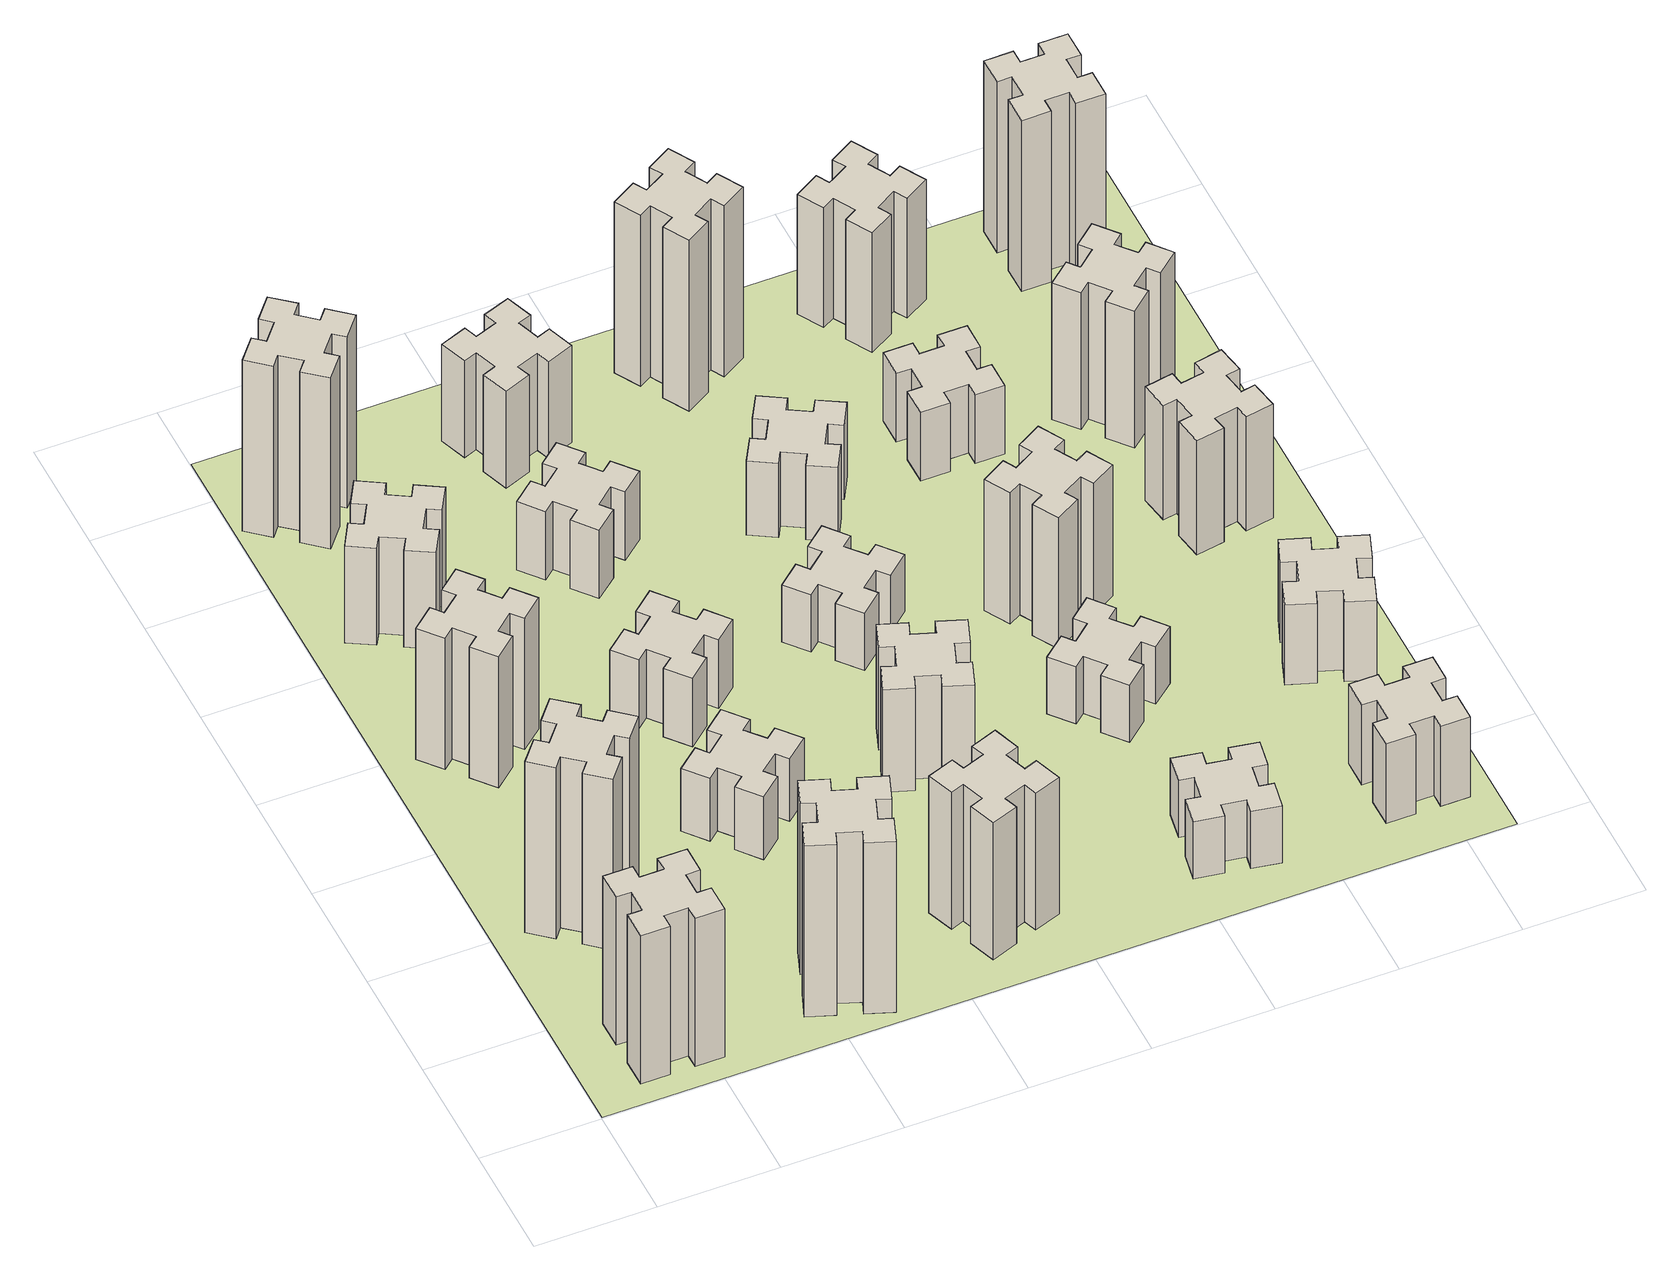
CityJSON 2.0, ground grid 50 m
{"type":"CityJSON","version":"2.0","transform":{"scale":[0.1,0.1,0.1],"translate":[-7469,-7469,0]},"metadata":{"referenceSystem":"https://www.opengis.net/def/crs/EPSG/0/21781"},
"CityObjects":{
"building1":{"type":"Building","attributes":{"class":"1000","function":"1000","usage":"1000","yearOfConstruction":2016,"roofType":"1000","measuredHeight":78,"storeysAboveGround":30,"storeysBelowGround":0},"geometry":[{"type":"Solid","lod":"1","boundaries":[[[[0,1,2,3,4,5,6,7,8,9,10,11,12,13,14,15,16,17,18,19]],[[17,16,20,21]],[[16,15,22,20]],[[15,14,23,22]],[[14,13,24,23]],[[13,12,25,24]],[[12,11,26,25]],[[11,10,27,26]],[[10,9,28,27]],[[9,8,29,28]],[[8,7,30,29]],[[7,6,31,30]],[[6,5,32,31]],[[5,4,33,32]],[[4,3,34,33]],[[3,2,35,34]],[[2,1,36,35]],[[1,0,37,36]],[[0,19,38,37]],[[19,18,39,38]],[[18,17,21,39]],[[24,25,26,27,28,29,30,31,32,33,34,35,36,37,38,39,21,20,22,23]]]]}]},
"building2":{"type":"Building","attributes":{"class":"1000","function":"1000","usage":"1000","yearOfConstruction":2016,"roofType":"1000","measuredHeight":90,"storeysAboveGround":30,"storeysBelowGround":0},"geometry":[{"type":"Solid","lod":"1","boundaries":[[[[40,41,42,43,44,45,46,47,48,49,50,51,52,53,54,55,56,57,58,59]],[[57,56,60,61]],[[56,55,62,60]],[[55,54,63,62]],[[54,53,64,63]],[[53,52,65,64]],[[52,51,66,65]],[[51,50,67,66]],[[50,49,68,67]],[[49,48,69,68]],[[48,47,70,69]],[[47,46,71,70]],[[46,45,72,71]],[[45,44,73,72]],[[44,43,74,73]],[[43,42,75,74]],[[42,41,76,75]],[[41,40,77,76]],[[40,59,78,77]],[[59,58,79,78]],[[58,57,61,79]],[[64,65,66,67,68,69,70,71,72,73,74,75,76,77,78,79,61,60,62,63]]]]}]},
"building3":{"type":"Building","attributes":{"class":"1000","function":"1000","usage":"1000","yearOfConstruction":2016,"roofType":"1000","measuredHeight":69,"storeysAboveGround":30,"storeysBelowGround":0},"geometry":[{"type":"Solid","lod":"1","boundaries":[[[[80,81,82,83,84,85,86,87,88,89,90,91,92,93,94,95,96,97,98,99]],[[97,96,100,101]],[[96,95,102,100]],[[95,94,103,102]],[[94,93,104,103]],[[93,92,105,104]],[[92,91,106,105]],[[91,90,107,106]],[[90,89,108,107]],[[89,88,109,108]],[[88,87,110,109]],[[87,86,111,110]],[[86,85,112,111]],[[85,84,113,112]],[[84,83,114,113]],[[83,82,115,114]],[[82,81,116,115]],[[81,80,117,116]],[[80,99,118,117]],[[99,98,119,118]],[[98,97,101,119]],[[104,105,106,107,108,109,110,111,112,113,114,115,116,117,118,119,101,100,102,103]]]]}]},
"building4":{"type":"Building","attributes":{"class":"1000","function":"1000","usage":"1000","yearOfConstruction":2016,"roofType":"1000","measuredHeight":51,"storeysAboveGround":30,"storeysBelowGround":0},"geometry":[{"type":"Solid","lod":"1","boundaries":[[[[120,121,122,123,124,125,126,127,128,129,130,131,132,133,134,135,136,137,138,139]],[[137,136,140,141]],[[136,135,142,140]],[[135,134,143,142]],[[134,133,144,143]],[[133,132,145,144]],[[132,131,146,145]],[[131,130,147,146]],[[130,129,148,147]],[[129,128,149,148]],[[128,127,150,149]],[[127,126,151,150]],[[126,125,152,151]],[[125,124,153,152]],[[124,123,154,153]],[[123,122,155,154]],[[122,121,156,155]],[[121,120,157,156]],[[120,139,158,157]],[[139,138,159,158]],[[138,137,141,159]],[[144,145,146,147,148,149,150,151,152,153,154,155,156,157,158,159,141,140,142,143]]]]}]},
"building5":{"type":"Building","attributes":{"class":"1000","function":"1000","usage":"1000","yearOfConstruction":2016,"roofType":"1000","measuredHeight":90,"storeysAboveGround":30,"storeysBelowGround":0},"geometry":[{"type":"Solid","lod":"1","boundaries":[[[[160,161,162,163,164,165,166,167,168,169,170,171,172,173,174,175,176,177,178,179]],[[177,176,180,181]],[[176,175,182,180]],[[175,174,183,182]],[[174,173,184,183]],[[173,172,185,184]],[[172,171,186,185]],[[171,170,187,186]],[[170,169,188,187]],[[169,168,189,188]],[[168,167,190,189]],[[167,166,191,190]],[[166,165,192,191]],[[165,164,193,192]],[[164,163,194,193]],[[163,162,195,194]],[[162,161,196,195]],[[161,160,197,196]],[[160,179,198,197]],[[179,178,199,198]],[[178,177,181,199]],[[184,185,186,187,188,189,190,191,192,193,194,195,196,197,198,199,181,180,182,183]]]]}]},
"building6":{"type":"Building","attributes":{"class":"1000","function":"1000","usage":"1000","yearOfConstruction":2016,"roofType":"1000","measuredHeight":90,"storeysAboveGround":30,"storeysBelowGround":0},"geometry":[{"type":"Solid","lod":"1","boundaries":[[[[200,201,202,203,204,205,206,207,208,209,210,211,212,213,214,215,216,217,218,219]],[[217,216,220,221]],[[216,215,222,220]],[[215,214,223,222]],[[214,213,224,223]],[[213,212,225,224]],[[212,211,226,225]],[[211,210,227,226]],[[210,209,228,227]],[[209,208,229,228]],[[208,207,230,229]],[[207,206,231,230]],[[206,205,232,231]],[[205,204,233,232]],[[204,203,234,233]],[[203,202,235,234]],[[202,201,236,235]],[[201,200,237,236]],[[200,219,238,237]],[[219,218,239,238]],[[218,217,221,239]],[[224,225,226,227,228,229,230,231,232,233,234,235,236,237,238,239,221,220,222,223]]]]}]},
"building7":{"type":"Building","attributes":{"class":"1000","function":"1000","usage":"1000","yearOfConstruction":2016,"roofType":"1000","measuredHeight":33,"storeysAboveGround":30,"storeysBelowGround":0},"geometry":[{"type":"Solid","lod":"1","boundaries":[[[[240,241,242,243,244,245,246,247,248,249,250,251,252,253,254,255,256,257,258,259]],[[257,256,260,261]],[[256,255,262,260]],[[255,254,263,262]],[[254,253,264,263]],[[253,252,265,264]],[[252,251,266,265]],[[251,250,267,266]],[[250,249,268,267]],[[249,248,269,268]],[[248,247,270,269]],[[247,246,271,270]],[[246,245,272,271]],[[245,244,273,272]],[[244,243,274,273]],[[243,242,275,274]],[[242,241,276,275]],[[241,240,277,276]],[[240,259,278,277]],[[259,258,279,278]],[[258,257,261,279]],[[264,265,266,267,268,269,270,271,272,273,274,275,276,277,278,279,261,260,262,263]]]]}]},
"building8":{"type":"Building","attributes":{"class":"1000","function":"1000","usage":"1000","yearOfConstruction":2016,"roofType":"1000","measuredHeight":36,"storeysAboveGround":30,"storeysBelowGround":0},"geometry":[{"type":"Solid","lod":"1","boundaries":[[[[280,281,282,283,284,285,286,287,288,289,290,291,292,293,294,295,296,297,298,299]],[[297,296,300,301]],[[296,295,302,300]],[[295,294,303,302]],[[294,293,304,303]],[[293,292,305,304]],[[292,291,306,305]],[[291,290,307,306]],[[290,289,308,307]],[[289,288,309,308]],[[288,287,310,309]],[[287,286,311,310]],[[286,285,312,311]],[[285,284,313,312]],[[284,283,314,313]],[[283,282,315,314]],[[282,281,316,315]],[[281,280,317,316]],[[280,299,318,317]],[[299,298,319,318]],[[298,297,301,319]],[[304,305,306,307,308,309,310,311,312,313,314,315,316,317,318,319,301,300,302,303]]]]}]},
"building9":{"type":"Building","attributes":{"class":"1000","function":"1000","usage":"1000","yearOfConstruction":2016,"roofType":"1000","measuredHeight":72,"storeysAboveGround":30,"storeysBelowGround":0},"geometry":[{"type":"Solid","lod":"1","boundaries":[[[[320,321,322,323,324,325,326,327,328,329,330,331,332,333,334,335,336,337,338,339]],[[337,336,340,341]],[[336,335,342,340]],[[335,334,343,342]],[[334,333,344,343]],[[333,332,345,344]],[[332,331,346,345]],[[331,330,347,346]],[[330,329,348,347]],[[329,328,349,348]],[[328,327,350,349]],[[327,326,351,350]],[[326,325,352,351]],[[325,324,353,352]],[[324,323,354,353]],[[323,322,355,354]],[[322,321,356,355]],[[321,320,357,356]],[[320,339,358,357]],[[339,338,359,358]],[[338,337,341,359]],[[344,345,346,347,348,349,350,351,352,353,354,355,356,357,358,359,341,340,342,343]]]]}]},
"building10":{"type":"Building","attributes":{"class":"1000","function":"1000","usage":"1000","yearOfConstruction":2016,"roofType":"1000","measuredHeight":36,"storeysAboveGround":30,"storeysBelowGround":0},"geometry":[{"type":"Solid","lod":"1","boundaries":[[[[360,361,362,363,364,365,366,367,368,369,370,371,372,373,374,375,376,377,378,379]],[[377,376,380,381]],[[376,375,382,380]],[[375,374,383,382]],[[374,373,384,383]],[[373,372,385,384]],[[372,371,386,385]],[[371,370,387,386]],[[370,369,388,387]],[[369,368,389,388]],[[368,367,390,389]],[[367,366,391,390]],[[366,365,392,391]],[[365,364,393,392]],[[364,363,394,393]],[[363,362,395,394]],[[362,361,396,395]],[[361,360,397,396]],[[360,379,398,397]],[[379,378,399,398]],[[378,377,381,399]],[[384,385,386,387,388,389,390,391,392,393,394,395,396,397,398,399,381,380,382,383]]]]}]},
"building11":{"type":"Building","attributes":{"class":"1000","function":"1000","usage":"1000","yearOfConstruction":2016,"roofType":"1000","measuredHeight":51,"storeysAboveGround":30,"storeysBelowGround":0},"geometry":[{"type":"Solid","lod":"1","boundaries":[[[[400,401,402,403,404,405,406,407,408,409,410,411,412,413,414,415,416,417,418,419]],[[417,416,420,421]],[[416,415,422,420]],[[415,414,423,422]],[[414,413,424,423]],[[413,412,425,424]],[[412,411,426,425]],[[411,410,427,426]],[[410,409,428,427]],[[409,408,429,428]],[[408,407,430,429]],[[407,406,431,430]],[[406,405,432,431]],[[405,404,433,432]],[[404,403,434,433]],[[403,402,435,434]],[[402,401,436,435]],[[401,400,437,436]],[[400,419,438,437]],[[419,418,439,438]],[[418,417,421,439]],[[424,425,426,427,428,429,430,431,432,433,434,435,436,437,438,439,421,420,422,423]]]]}]},
"building12":{"type":"Building","attributes":{"class":"1000","function":"1000","usage":"1000","yearOfConstruction":2016,"roofType":"1000","measuredHeight":54,"storeysAboveGround":30,"storeysBelowGround":0},"geometry":[{"type":"Solid","lod":"1","boundaries":[[[[440,441,442,443,444,445,446,447,448,449,450,451,452,453,454,455,456,457,458,459]],[[457,456,460,461]],[[456,455,462,460]],[[455,454,463,462]],[[454,453,464,463]],[[453,452,465,464]],[[452,451,466,465]],[[451,450,467,466]],[[450,449,468,467]],[[449,448,469,468]],[[448,447,470,469]],[[447,446,471,470]],[[446,445,472,471]],[[445,444,473,472]],[[444,443,474,473]],[[443,442,475,474]],[[442,441,476,475]],[[441,440,477,476]],[[440,459,478,477]],[[459,458,479,478]],[[458,457,461,479]],[[464,465,466,467,468,469,470,471,472,473,474,475,476,477,478,479,461,460,462,463]]]]}]},
"building13":{"type":"Building","attributes":{"class":"1000","function":"1000","usage":"1000","yearOfConstruction":2016,"roofType":"1000","measuredHeight":30,"storeysAboveGround":30,"storeysBelowGround":0},"geometry":[{"type":"Solid","lod":"1","boundaries":[[[[480,481,482,483,484,485,486,487,488,489,490,491,492,493,494,495,496,497,498,499]],[[497,496,500,501]],[[496,495,502,500]],[[495,494,503,502]],[[494,493,504,503]],[[493,492,505,504]],[[492,491,506,505]],[[491,490,507,506]],[[490,489,508,507]],[[489,488,509,508]],[[488,487,510,509]],[[487,486,511,510]],[[486,485,512,511]],[[485,484,513,512]],[[484,483,514,513]],[[483,482,515,514]],[[482,481,516,515]],[[481,480,517,516]],[[480,499,518,517]],[[499,498,519,518]],[[498,497,501,519]],[[504,505,506,507,508,509,510,511,512,513,514,515,516,517,518,519,501,500,502,503]]]]}]},
"building14":{"type":"Building","attributes":{"class":"1000","function":"1000","usage":"1000","yearOfConstruction":2016,"roofType":"1000","measuredHeight":39,"storeysAboveGround":30,"storeysBelowGround":0},"geometry":[{"type":"Solid","lod":"1","boundaries":[[[[520,521,522,523,524,525,526,527,528,529,530,531,532,533,534,535,536,537,538,539]],[[537,536,540,541]],[[536,535,542,540]],[[535,534,543,542]],[[534,533,544,543]],[[533,532,545,544]],[[532,531,546,545]],[[531,530,547,546]],[[530,529,548,547]],[[529,528,549,548]],[[528,527,550,549]],[[527,526,551,550]],[[526,525,552,551]],[[525,524,553,552]],[[524,523,554,553]],[[523,522,555,554]],[[522,521,556,555]],[[521,520,557,556]],[[520,539,558,557]],[[539,538,559,558]],[[538,537,541,559]],[[544,545,546,547,548,549,550,551,552,553,554,555,556,557,558,559,541,540,542,543]]]]}]},
"building15":{"type":"Building","attributes":{"class":"1000","function":"1000","usage":"1000","yearOfConstruction":2016,"roofType":"1000","measuredHeight":30,"storeysAboveGround":30,"storeysBelowGround":0},"geometry":[{"type":"Solid","lod":"1","boundaries":[[[[560,561,562,563,564,565,566,567,568,569,570,571,572,573,574,575,576,577,578,579]],[[577,576,580,581]],[[576,575,582,580]],[[575,574,583,582]],[[574,573,584,583]],[[573,572,585,584]],[[572,571,586,585]],[[571,570,587,586]],[[570,569,588,587]],[[569,568,589,588]],[[568,567,590,589]],[[567,566,591,590]],[[566,565,592,591]],[[565,564,593,592]],[[564,563,594,593]],[[563,562,595,594]],[[562,561,596,595]],[[561,560,597,596]],[[560,579,598,597]],[[579,578,599,598]],[[578,577,581,599]],[[584,585,586,587,588,589,590,591,592,593,594,595,596,597,598,599,581,580,582,583]]]]}]},
"building16":{"type":"Building","attributes":{"class":"1000","function":"1000","usage":"1000","yearOfConstruction":2016,"roofType":"1000","measuredHeight":90,"storeysAboveGround":30,"storeysBelowGround":0},"geometry":[{"type":"Solid","lod":"1","boundaries":[[[[600,601,602,603,604,605,606,607,608,609,610,611,612,613,614,615,616,617,618,619]],[[617,616,620,621]],[[616,615,622,620]],[[615,614,623,622]],[[614,613,624,623]],[[613,612,625,624]],[[612,611,626,625]],[[611,610,627,626]],[[610,609,628,627]],[[609,608,629,628]],[[608,607,630,629]],[[607,606,631,630]],[[606,605,632,631]],[[605,604,633,632]],[[604,603,634,633]],[[603,602,635,634]],[[602,601,636,635]],[[601,600,637,636]],[[600,619,638,637]],[[619,618,639,638]],[[618,617,621,639]],[[624,625,626,627,628,629,630,631,632,633,634,635,636,637,638,639,621,620,622,623]]]]}]},
"building17":{"type":"Building","attributes":{"class":"1000","function":"1000","usage":"1000","yearOfConstruction":2016,"roofType":"1000","measuredHeight":30,"storeysAboveGround":30,"storeysBelowGround":0},"geometry":[{"type":"Solid","lod":"1","boundaries":[[[[640,641,642,643,644,645,646,647,648,649,650,651,652,653,654,655,656,657,658,659]],[[657,656,660,661]],[[656,655,662,660]],[[655,654,663,662]],[[654,653,664,663]],[[653,652,665,664]],[[652,651,666,665]],[[651,650,667,666]],[[650,649,668,667]],[[649,648,669,668]],[[648,647,670,669]],[[647,646,671,670]],[[646,645,672,671]],[[645,644,673,672]],[[644,643,674,673]],[[643,642,675,674]],[[642,641,676,675]],[[641,640,677,676]],[[640,659,678,677]],[[659,658,679,678]],[[658,657,661,679]],[[664,665,666,667,668,669,670,671,672,673,674,675,676,677,678,679,661,660,662,663]]]]}]},
"building18":{"type":"Building","attributes":{"class":"1000","function":"1000","usage":"1000","yearOfConstruction":2016,"roofType":"1000","measuredHeight":69,"storeysAboveGround":30,"storeysBelowGround":0},"geometry":[{"type":"Solid","lod":"1","boundaries":[[[[680,681,682,683,684,685,686,687,688,689,690,691,692,693,694,695,696,697,698,699]],[[697,696,700,701]],[[696,695,702,700]],[[695,694,703,702]],[[694,693,704,703]],[[693,692,705,704]],[[692,691,706,705]],[[691,690,707,706]],[[690,689,708,707]],[[689,688,709,708]],[[688,687,710,709]],[[687,686,711,710]],[[686,685,712,711]],[[685,684,713,712]],[[684,683,714,713]],[[683,682,715,714]],[[682,681,716,715]],[[681,680,717,716]],[[680,699,718,717]],[[699,698,719,718]],[[698,697,701,719]],[[704,705,706,707,708,709,710,711,712,713,714,715,716,717,718,719,701,700,702,703]]]]}]},
"building19":{"type":"Building","attributes":{"class":"1000","function":"1000","usage":"1000","yearOfConstruction":2016,"roofType":"1000","measuredHeight":36,"storeysAboveGround":30,"storeysBelowGround":0},"geometry":[{"type":"Solid","lod":"1","boundaries":[[[[720,721,722,723,724,725,726,727,728,729,730,731,732,733,734,735,736,737,738,739]],[[737,736,740,741]],[[736,735,742,740]],[[735,734,743,742]],[[734,733,744,743]],[[733,732,745,744]],[[732,731,746,745]],[[731,730,747,746]],[[730,729,748,747]],[[729,728,749,748]],[[728,727,750,749]],[[727,726,751,750]],[[726,725,752,751]],[[725,724,753,752]],[[724,723,754,753]],[[723,722,755,754]],[[722,721,756,755]],[[721,720,757,756]],[[720,739,758,757]],[[739,738,759,758]],[[738,737,741,759]],[[744,745,746,747,748,749,750,751,752,753,754,755,756,757,758,759,741,740,742,743]]]]}]},
"building20":{"type":"Building","attributes":{"class":"1000","function":"1000","usage":"1000","yearOfConstruction":2016,"roofType":"1000","measuredHeight":42,"storeysAboveGround":30,"storeysBelowGround":0},"geometry":[{"type":"Solid","lod":"1","boundaries":[[[[760,761,762,763,764,765,766,767,768,769,770,771,772,773,774,775,776,777,778,779]],[[777,776,780,781]],[[776,775,782,780]],[[775,774,783,782]],[[774,773,784,783]],[[773,772,785,784]],[[772,771,786,785]],[[771,770,787,786]],[[770,769,788,787]],[[769,768,789,788]],[[768,767,790,789]],[[767,766,791,790]],[[766,765,792,791]],[[765,764,793,792]],[[764,763,794,793]],[[763,762,795,794]],[[762,761,796,795]],[[761,760,797,796]],[[760,779,798,797]],[[779,778,799,798]],[[778,777,781,799]],[[784,785,786,787,788,789,790,791,792,793,794,795,796,797,798,799,781,780,782,783]]]]}]},
"building21":{"type":"Building","attributes":{"class":"1000","function":"1000","usage":"1000","yearOfConstruction":2016,"roofType":"1000","measuredHeight":63,"storeysAboveGround":30,"storeysBelowGround":0},"geometry":[{"type":"Solid","lod":"1","boundaries":[[[[800,801,802,803,804,805,806,807,808,809,810,811,812,813,814,815,816,817,818,819]],[[817,816,820,821]],[[816,815,822,820]],[[815,814,823,822]],[[814,813,824,823]],[[813,812,825,824]],[[812,811,826,825]],[[811,810,827,826]],[[810,809,828,827]],[[809,808,829,828]],[[808,807,830,829]],[[807,806,831,830]],[[806,805,832,831]],[[805,804,833,832]],[[804,803,834,833]],[[803,802,835,834]],[[802,801,836,835]],[[801,800,837,836]],[[800,819,838,837]],[[819,818,839,838]],[[818,817,821,839]],[[824,825,826,827,828,829,830,831,832,833,834,835,836,837,838,839,821,820,822,823]]]]}]},
"building22":{"type":"Building","attributes":{"class":"1000","function":"1000","usage":"1000","yearOfConstruction":2016,"roofType":"1000","measuredHeight":42,"storeysAboveGround":30,"storeysBelowGround":0},"geometry":[{"type":"Solid","lod":"1","boundaries":[[[[840,841,842,843,844,845,846,847,848,849,850,851,852,853,854,855,856,857,858,859]],[[857,856,860,861]],[[856,855,862,860]],[[855,854,863,862]],[[854,853,864,863]],[[853,852,865,864]],[[852,851,866,865]],[[851,850,867,866]],[[850,849,868,867]],[[849,848,869,868]],[[848,847,870,869]],[[847,846,871,870]],[[846,845,872,871]],[[845,844,873,872]],[[844,843,874,873]],[[843,842,875,874]],[[842,841,876,875]],[[841,840,877,876]],[[840,859,878,877]],[[859,858,879,878]],[[858,857,861,879]],[[864,865,866,867,868,869,870,871,872,873,874,875,876,877,878,879,861,860,862,863]]]]}]},
"building23":{"type":"Building","attributes":{"class":"1000","function":"1000","usage":"1000","yearOfConstruction":2016,"roofType":"1000","measuredHeight":60,"storeysAboveGround":30,"storeysBelowGround":0},"geometry":[{"type":"Solid","lod":"1","boundaries":[[[[880,881,882,883,884,885,886,887,888,889,890,891,892,893,894,895,896,897,898,899]],[[897,896,900,901]],[[896,895,902,900]],[[895,894,903,902]],[[894,893,904,903]],[[893,892,905,904]],[[892,891,906,905]],[[891,890,907,906]],[[890,889,908,907]],[[889,888,909,908]],[[888,887,910,909]],[[887,886,911,910]],[[886,885,912,911]],[[885,884,913,912]],[[884,883,914,913]],[[883,882,915,914]],[[882,881,916,915]],[[881,880,917,916]],[[880,899,918,917]],[[899,898,919,918]],[[898,897,901,919]],[[904,905,906,907,908,909,910,911,912,913,914,915,916,917,918,919,901,900,902,903]]]]}]},
"building24":{"type":"Building","attributes":{"class":"1000","function":"1000","usage":"1000","yearOfConstruction":2016,"roofType":"1000","measuredHeight":72,"storeysAboveGround":30,"storeysBelowGround":0},"geometry":[{"type":"Solid","lod":"1","boundaries":[[[[920,921,922,923,924,925,926,927,928,929,930,931,932,933,934,935,936,937,938,939]],[[937,936,940,941]],[[936,935,942,940]],[[935,934,943,942]],[[934,933,944,943]],[[933,932,945,944]],[[932,931,946,945]],[[931,930,947,946]],[[930,929,948,947]],[[929,928,949,948]],[[928,927,950,949]],[[927,926,951,950]],[[926,925,952,951]],[[925,924,953,952]],[[924,923,954,953]],[[923,922,955,954]],[[922,921,956,955]],[[921,920,957,956]],[[920,939,958,957]],[[939,938,959,958]],[[938,937,941,959]],[[944,945,946,947,948,949,950,951,952,953,954,955,956,957,958,959,941,940,942,943]]]]}]},
"building25":{"type":"Building","attributes":{"class":"1000","function":"1000","usage":"1000","yearOfConstruction":2016,"roofType":"1000","measuredHeight":90,"storeysAboveGround":30,"storeysBelowGround":0},"geometry":[{"type":"Solid","lod":"1","boundaries":[[[[960,961,962,963,964,965,966,967,968,969,970,971,972,973,974,975,976,977,978,979]],[[977,976,980,981]],[[976,975,982,980]],[[975,974,983,982]],[[974,973,984,983]],[[973,972,985,984]],[[972,971,986,985]],[[971,970,987,986]],[[970,969,988,987]],[[969,968,989,988]],[[968,967,990,989]],[[967,966,991,990]],[[966,965,992,991]],[[965,964,993,992]],[[964,963,994,993]],[[963,962,995,994]],[[962,961,996,995]],[[961,960,997,996]],[[960,979,998,997]],[[979,978,999,998]],[[978,977,981,999]],[[984,985,986,987,988,989,990,991,992,993,994,995,996,997,998,999,981,980,982,983]]]]}]},
"landuse1":{"type":"LandUse","attributes":{"name":"plot1","function":"1010"},"geometry":[{"type":"MultiSurface","lod":"1","boundaries":[[[1000,1001,1002,1003]]]}]}
},
"vertices":[
[265,325,0],[265,225,0],[205,225,0],[205,105,0],[325,105,0],[325,165,0],[425,165,0],[425,105,0],[545,105,0],[545,225,0],[485,225,0],[485,325,0],[545,325,0],[545,445,0],[425,445,0],[425,385,0],[325,385,0],[325,445,0],[205,445,0],[205,325,0],[325,385,780],[325,445,780],[425,385,780],[425,445,780],[545,445,780],[545,325,780],[485,325,780],[485,225,780],[545,225,780],[545,105,780],[425,105,780],[425,165,780],[325,165,780],[325,105,780],[205,105,780],[205,225,780],[265,225,780],[265,325,780],[205,325,780],[205,445,780],
[484,1067,0],[408,1132,0],[446,1178,0],[354,1255,0],[277,1163,0],[323,1124,0],[259,1048,0],[213,1086,0],[136,994,0],[228,917,0],[266,963,0],[343,899,0],[304,853,0],[396,776,0],[473,868,0],[427,906,0],[492,983,0],[538,944,0],[615,1036,0],[523,1113,0],[492,983,900],[538,944,900],[427,906,900],[473,868,900],[396,776,900],[304,853,900],[343,899,900],[266,963,900],[228,917,900],[136,994,900],[213,1086,900],[259,1048,900],[323,1124,900],[277,1163,900],[354,1255,900],[446,1178,900],[408,1132,900],[484,1067,900],[523,1113,900],[615,1036,900],
[492,1988,0],[427,2064,0],[473,2103,0],[396,2195,0],[304,2118,0],[343,2072,0],[266,2007,0],[228,2053,0],[136,1976,0],[213,1884,0],[259,1923,0],[323,1846,0],[277,1808,0],[354,1716,0],[446,1793,0],[408,1839,0],[484,1903,0],[523,1857,0],[615,1934,0],[538,2026,0],[484,1903,690],[523,1857,690],[408,1839,690],[446,1793,690],[354,1716,690],[277,1808,690],[323,1846,690],[259,1923,690],[213,1884,690],[136,1976,690],[228,2053,690],[266,2007,690],[343,2072,690],[304,2118,690],[396,2195,690],[473,2103,690],[427,2064,690],[492,1988,690],[538,2026,690],[615,1934,690],
[446,2597,0],[496,2684,0],[548,2654,0],[608,2758,0],[504,2818,0],[474,2766,0],[387,2816,0],[417,2868,0],[313,2928,0],[253,2824,0],[305,2794,0],[255,2707,0],[203,2737,0],[143,2633,0],[247,2573,0],[277,2625,0],[364,2575,0],[334,2523,0],[438,2463,0],[498,2567,0],[364,2575,510],[334,2523,510],[277,2625,510],[247,2573,510],[143,2633,510],[203,2737,510],[255,2707,510],[305,2794,510],[253,2824,510],[313,2928,510],[417,2868,510],[387,2816,510],[474,2766,510],[504,2818,510],[608,2758,510],[548,2654,510],[496,2684,510],[446,2597,510],[498,2567,510],[438,2463,510],
[1029,360,0],[995,266,0],[939,287,0],[897,174,0],[1010,133,0],[1031,189,0],[1125,155,0],[1104,99,0],[1217,57,0],[1258,170,0],[1202,191,0],[1236,285,0],[1292,264,0],[1333,377,0],[1220,418,0],[1200,362,0],[1106,396,0],[1127,452,0],[1014,493,0],[973,380,0],[1106,396,900],[1127,452,900],[1200,362,900],[1220,418,900],[1333,377,900],[1292,264,900],[1236,285,900],[1202,191,900],[1258,170,900],[1217,57,900],[1104,99,900],[1125,155,900],[1031,189,900],[1010,133,900],[897,174,900],[939,287,900],[995,266,900],[1029,360,900],[973,380,900],[1014,493,900],
[384,3387,0],[308,3452,0],[346,3498,0],[254,3575,0],[177,3483,0],[223,3444,0],[159,3368,0],[113,3406,0],[36,3314,0],[128,3237,0],[166,3283,0],[243,3219,0],[204,3173,0],[296,3096,0],[373,3188,0],[327,3226,0],[392,3303,0],[438,3264,0],[515,3356,0],[423,3433,0],[392,3303,900],[438,3264,900],[327,3226,900],[373,3188,900],[296,3096,900],[204,3173,900],[243,3219,900],[166,3283,900],[128,3237,900],[36,3314,900],[113,3406,900],[159,3368,900],[223,3444,900],[177,3483,900],[254,3575,900],[346,3498,900],[308,3452,900],[384,3387,900],[423,3433,900],[515,3356,900],
[1083,1332,0],[1006,1267,0],[968,1313,0],[876,1236,0],[953,1144,0],[999,1183,0],[1063,1106,0],[1017,1068,0],[1094,976,0],[1186,1053,0],[1148,1099,0],[1224,1163,0],[1263,1117,0],[1355,1194,0],[1278,1286,0],[1232,1248,0],[1167,1324,0],[1213,1363,0],[1136,1455,0],[1044,1378,0],[1167,1324,330],[1213,1363,330],[1232,1248,330],[1278,1286,330],[1355,1194,330],[1263,1117,330],[1224,1163,330],[1148,1099,330],[1186,1053,330],[1094,976,330],[1017,1068,330],[1063,1106,330],[999,1183,330],[953,1144,330],[876,1236,330],[968,1313,330],[1006,1267,330],[1083,1332,330],[1044,1378,330],[1136,1455,330],
[1083,1972,0],[1006,1907,0],[968,1953,0],[876,1876,0],[953,1784,0],[999,1823,0],[1063,1746,0],[1017,1708,0],[1094,1616,0],[1186,1693,0],[1148,1739,0],[1224,1803,0],[1263,1757,0],[1355,1834,0],[1278,1926,0],[1232,1888,0],[1167,1964,0],[1213,2003,0],[1136,2095,0],[1044,2018,0],[1167,1964,360],[1213,2003,360],[1232,1888,360],[1278,1926,360],[1355,1834,360],[1263,1757,360],[1224,1803,360],[1148,1739,360],[1186,1693,360],[1094,1616,360],[1017,1708,360],[1063,1746,360],[999,1823,360],[953,1784,360],[876,1876,360],[968,1953,360],[1006,1907,360],[1083,1972,360],[1044,2018,360],[1136,2095,360],
[1765,496,0],[1671,462,0],[1650,518,0],[1537,477,0],[1579,364,0],[1635,385,0],[1669,291,0],[1613,270,0],[1654,157,0],[1767,199,0],[1746,255,0],[1840,289,0],[1860,233,0],[1973,274,0],[1932,387,0],[1876,366,0],[1842,460,0],[1898,480,0],[1857,593,0],[1744,552,0],[1842,460,720],[1898,480,720],[1876,366,720],[1932,387,720],[1973,274,720],[1860,233,720],[1840,289,720],[1746,255,720],[1767,199,720],[1654,157,720],[1613,270,720],[1669,291,720],[1635,385,720],[1579,364,720],[1537,477,720],[1650,518,720],[1671,462,720],[1765,496,720],[1744,552,720],[1857,593,720],
[999,2663,0],[1063,2586,0],[1017,2548,0],[1094,2456,0],[1186,2533,0],[1148,2579,0],[1224,2643,0],[1263,2597,0],[1355,2674,0],[1278,2766,0],[1232,2728,0],[1167,2804,0],[1213,2843,0],[1136,2935,0],[1044,2858,0],[1083,2812,0],[1006,2747,0],[968,2793,0],[876,2716,0],[953,2624,0],[1006,2747,360],[968,2793,360],[1083,2812,360],[1044,2858,360],[1136,2935,360],[1213,2843,360],[1167,2804,360],[1232,2728,360],[1278,2766,360],[1355,2674,360],[1263,2597,360],[1224,2643,360],[1148,2579,360],[1186,2533,360],[1094,2456,360],[1017,2548,360],[1063,2586,360],[999,2663,360],[953,2624,360],[876,2716,360],
[1125,3456,0],[1031,3422,0],[1010,3478,0],[897,3437,0],[939,3324,0],[995,3345,0],[1029,3251,0],[973,3230,0],[1014,3117,0],[1127,3159,0],[1106,3215,0],[1200,3249,0],[1220,3193,0],[1333,3234,0],[1292,3347,0],[1236,3326,0],[1202,3420,0],[1258,3440,0],[1217,3553,0],[1104,3512,0],[1202,3420,510],[1258,3440,510],[1236,3326,510],[1292,3347,510],[1333,3234,510],[1220,3193,510],[1200,3249,510],[1106,3215,510],[1127,3159,510],[1014,3117,510],[973,3230,510],[1029,3251,510],[995,3345,510],[939,3324,510],[897,3437,510],[1010,3478,510],[1031,3422,510],[1125,3456,510],[1104,3512,510],[1217,3553,510],
[1769,1300,0],[1735,1206,0],[1679,1227,0],[1637,1114,0],[1750,1073,0],[1771,1129,0],[1865,1095,0],[1844,1039,0],[1957,997,0],[1998,1110,0],[1942,1131,0],[1976,1225,0],[2032,1204,0],[2073,1317,0],[1960,1358,0],[1940,1302,0],[1846,1336,0],[1867,1392,0],[1754,1433,0],[1713,1320,0],[1846,1336,540],[1867,1392,540],[1940,1302,540],[1960,1358,540],[2073,1317,540],[2032,1204,540],[1976,1225,540],[1942,1131,540],[1998,1110,540],[1957,997,540],[1844,1039,540],[1865,1095,540],[1771,1129,540],[1750,1073,540],[1637,1114,540],[1679,1227,540],[1735,1206,540],[1769,1300,540],[1713,1320,540],[1754,1433,540],
[1972,1988,0],[1907,2064,0],[1953,2103,0],[1876,2195,0],[1784,2118,0],[1823,2072,0],[1746,2007,0],[1708,2053,0],[1616,1976,0],[1693,1884,0],[1739,1923,0],[1803,1846,0],[1757,1808,0],[1834,1716,0],[1926,1793,0],[1888,1839,0],[1964,1903,0],[2003,1857,0],[2095,1934,0],[2018,2026,0],[1964,1903,300],[2003,1857,300],[1888,1839,300],[1926,1793,300],[1834,1716,300],[1757,1808,300],[1803,1846,300],[1739,1923,300],[1693,1884,300],[1616,1976,300],[1708,2053,300],[1746,2007,300],[1823,2072,300],[1784,2118,300],[1876,2195,300],[1953,2103,300],[1907,2064,300],[1972,1988,300],[2018,2026,300],[2095,1934,300],
[2026,2497,0],[2076,2584,0],[2128,2554,0],[2188,2658,0],[2084,2718,0],[2054,2666,0],[1967,2716,0],[1997,2768,0],[1893,2828,0],[1833,2724,0],[1885,2694,0],[1835,2607,0],[1783,2637,0],[1723,2533,0],[1827,2473,0],[1857,2525,0],[1944,2475,0],[1914,2423,0],[2018,2363,0],[2078,2467,0],[1944,2475,390],[1914,2423,390],[1857,2525,390],[1827,2473,390],[1723,2533,390],[1783,2637,390],[1835,2607,390],[1885,2694,390],[1833,2724,390],[1893,2828,390],[1997,2768,390],[1967,2716,390],[2054,2666,390],[2084,2718,390],[2188,2658,390],[2128,2554,390],[2076,2584,390],[2026,2497,390],[2078,2467,390],[2018,2363,390],
[2596,444,0],[2578,345,0],[2519,356,0],[2498,237,0],[2617,217,0],[2627,276,0],[2725,258,0],[2715,199,0],[2833,178,0],[2854,297,0],[2795,307,0],[2812,405,0],[2871,395,0],[2892,513,0],[2774,534,0],[2764,475,0],[2665,492,0],[2676,551,0],[2557,572,0],[2537,454,0],[2665,492,300],[2676,551,300],[2764,475,300],[2774,534,300],[2892,513,300],[2871,395,300],[2812,405,300],[2795,307,300],[2854,297,300],[2833,178,300],[2715,199,300],[2725,258,300],[2627,276,300],[2617,217,300],[2498,237,300],[2519,356,300],[2578,345,300],[2596,444,300],[2537,454,300],[2557,572,300],
[1844,3556,0],[1757,3506,0],[1727,3558,0],[1623,3498,0],[1683,3394,0],[1735,3424,0],[1785,3337,0],[1733,3307,0],[1793,3203,0],[1897,3263,0],[1867,3315,0],[1954,3365,0],[1984,3313,0],[2088,3373,0],[2028,3477,0],[1976,3447,0],[1926,3534,0],[1978,3564,0],[1918,3668,0],[1814,3608,0],[1926,3534,900],[1978,3564,900],[1976,3447,900],[2028,3477,900],[2088,3373,900],[1984,3313,900],[1954,3365,900],[1867,3315,900],[1897,3263,900],[1793,3203,900],[1733,3307,900],[1785,3337,900],[1735,3424,900],[1683,3394,900],[1623,3498,900],[1727,3558,900],[1757,3506,900],[1844,3556,900],[1814,3608,900],[1918,3668,900],
[2628,1099,0],[2704,1163,0],[2743,1117,0],[2835,1194,0],[2758,1286,0],[2712,1248,0],[2647,1324,0],[2693,1363,0],[2616,1455,0],[2524,1378,0],[2563,1332,0],[2486,1267,0],[2448,1313,0],[2356,1236,0],[2433,1144,0],[2479,1183,0],[2543,1106,0],[2497,1068,0],[2574,976,0],[2666,1053,0],[2543,1106,300],[2497,1068,300],[2479,1183,300],[2433,1144,300],[2356,1236,300],[2448,1313,300],[2486,1267,300],[2563,1332,300],[2524,1378,300],[2616,1455,300],[2693,1363,300],[2647,1324,300],[2712,1248,300],[2758,1286,300],[2835,1194,300],[2743,1117,300],[2704,1163,300],[2628,1099,300],[2666,1053,300],[2574,976,300],
[2475,1744,0],[2525,1657,0],[2473,1627,0],[2533,1523,0],[2637,1583,0],[2607,1635,0],[2694,1685,0],[2724,1633,0],[2828,1693,0],[2768,1797,0],[2716,1767,0],[2666,1854,0],[2718,1884,0],[2658,1988,0],[2554,1928,0],[2584,1876,0],[2497,1826,0],[2467,1878,0],[2363,1818,0],[2423,1714,0],[2497,1826,690],[2467,1878,690],[2584,1876,690],[2554,1928,690],[2658,1988,690],[2718,1884,690],[2666,1854,690],[2716,1767,690],[2768,1797,690],[2828,1693,690],[2724,1633,690],[2694,1685,690],[2607,1635,690],[2637,1583,690],[2533,1523,690],[2473,1627,690],[2525,1657,690],[2475,1744,690],[2423,1714,690],[2363,1818,690],
[2645,2805,0],[2545,2805,0],[2545,2865,0],[2425,2865,0],[2425,2745,0],[2485,2745,0],[2485,2645,0],[2425,2645,0],[2425,2525,0],[2545,2525,0],[2545,2585,0],[2645,2585,0],[2645,2525,0],[2765,2525,0],[2765,2645,0],[2705,2645,0],[2705,2745,0],[2765,2745,0],[2765,2865,0],[2645,2865,0],[2705,2745,360],[2765,2745,360],[2705,2645,360],[2765,2645,360],[2765,2525,360],[2645,2525,360],[2645,2585,360],[2545,2585,360],[2545,2525,360],[2425,2525,360],[2425,2645,360],[2485,2645,360],[2485,2745,360],[2425,2745,360],[2425,2865,360],[2545,2865,360],[2545,2805,360],[2645,2805,360],[2645,2865,360],[2765,2865,360],
[3325,425,0],[3325,325,0],[3265,325,0],[3265,205,0],[3385,205,0],[3385,265,0],[3485,265,0],[3485,205,0],[3605,205,0],[3605,325,0],[3545,325,0],[3545,425,0],[3605,425,0],[3605,545,0],[3485,545,0],[3485,485,0],[3385,485,0],[3385,545,0],[3265,545,0],[3265,425,0],[3385,485,420],[3385,545,420],[3485,485,420],[3485,545,420],[3605,545,420],[3605,425,420],[3545,425,420],[3545,325,420],[3605,325,420],[3605,205,420],[3485,205,420],[3485,265,420],[3385,265,420],[3385,205,420],[3265,205,420],[3265,325,420],[3325,325,420],[3325,425,420],[3265,425,420],[3265,545,420],
[2716,3447,0],[2666,3534,0],[2718,3564,0],[2658,3668,0],[2554,3608,0],[2584,3556,0],[2497,3506,0],[2467,3558,0],[2363,3498,0],[2423,3394,0],[2475,3424,0],[2525,3337,0],[2473,3307,0],[2533,3203,0],[2637,3263,0],[2607,3315,0],[2694,3365,0],[2724,3313,0],[2828,3373,0],[2768,3477,0],[2694,3365,630],[2724,3313,630],[2607,3315,630],[2637,3263,630],[2533,3203,630],[2473,3307,630],[2525,3337,630],[2475,3424,630],[2423,3394,630],[2363,3498,630],[2467,3558,630],[2497,3506,630],[2584,3556,630],[2554,3608,630],[2658,3668,630],[2718,3564,630],[2666,3534,630],[2716,3447,630],[2768,3477,630],[2828,3373,630],
[3351,1029,0],[3445,995,0],[3424,939,0],[3537,897,0],[3578,1010,0],[3522,1031,0],[3556,1125,0],[3612,1104,0],[3653,1217,0],[3540,1258,0],[3520,1202,0],[3426,1236,0],[3447,1292,0],[3334,1333,0],[3293,1220,0],[3349,1200,0],[3315,1106,0],[3259,1127,0],[3217,1014,0],[3330,973,0],[3315,1106,420],[3259,1127,420],[3349,1200,420],[3293,1220,420],[3334,1333,420],[3447,1292,420],[3426,1236,420],[3520,1202,420],[3540,1258,420],[3653,1217,420],[3612,1104,420],[3556,1125,420],[3522,1031,420],[3578,1010,420],[3537,897,420],[3424,939,420],[3445,995,420],[3351,1029,420],[3330,973,420],[3217,1014,420],
[3452,1925,0],[3435,2024,0],[3494,2034,0],[3473,2152,0],[3355,2131,0],[3365,2072,0],[3267,2055,0],[3257,2114,0],[3138,2093,0],[3159,1975,0],[3218,1985,0],[3236,1887,0],[3177,1877,0],[3197,1758,0],[3316,1779,0],[3305,1838,0],[3404,1856,0],[3414,1797,0],[3532,1817,0],[3511,1936,0],[3404,1856,600],[3414,1797,600],[3305,1838,600],[3316,1779,600],[3197,1758,600],[3177,1877,600],[3236,1887,600],[3218,1985,600],[3159,1975,600],[3138,2093,600],[3257,2114,600],[3267,2055,600],[3365,2072,600],[3355,2131,600],[3473,2152,600],[3494,2034,600],[3435,2024,600],[3452,1925,600],[3511,1936,600],[3532,1817,600],
[3203,2712,0],[3126,2647,0],[3088,2693,0],[2996,2616,0],[3073,2524,0],[3119,2563,0],[3183,2486,0],[3137,2448,0],[3214,2356,0],[3306,2433,0],[3268,2479,0],[3344,2543,0],[3383,2497,0],[3475,2574,0],[3398,2666,0],[3352,2628,0],[3287,2704,0],[3333,2743,0],[3256,2835,0],[3164,2758,0],[3287,2704,720],[3333,2743,720],[3352,2628,720],[3398,2666,720],[3475,2574,720],[3383,2497,720],[3344,2543,720],[3268,2479,720],[3306,2433,720],[3214,2356,720],[3137,2448,720],[3183,2486,720],[3119,2563,720],[3073,2524,720],[2996,2616,720],[3088,2693,720],[3126,2647,720],[3203,2712,720],[3164,2758,720],[3256,2835,720],
[3285,3325,0],[3385,3325,0],[3385,3265,0],[3505,3265,0],[3505,3385,0],[3445,3385,0],[3445,3485,0],[3505,3485,0],[3505,3605,0],[3385,3605,0],[3385,3545,0],[3285,3545,0],[3285,3605,0],[3165,3605,0],[3165,3485,0],[3225,3485,0],[3225,3385,0],[3165,3385,0],[3165,3265,0],[3285,3265,0],[3225,3385,900],[3165,3385,900],[3225,3485,900],[3165,3485,900],[3165,3605,900],[3285,3605,900],[3285,3545,900],[3385,3545,900],[3385,3605,900],[3505,3605,900],[3505,3485,900],[3445,3485,900],[3445,3385,900],[3505,3385,900],[3505,3265,900],[3385,3265,900],[3385,3325,900],[3285,3325,900],[3285,3265,900],[3165,3265,900],
[5,3705,0],[3705,3705,0],[3705,5,0],[5,5,0]
]}
